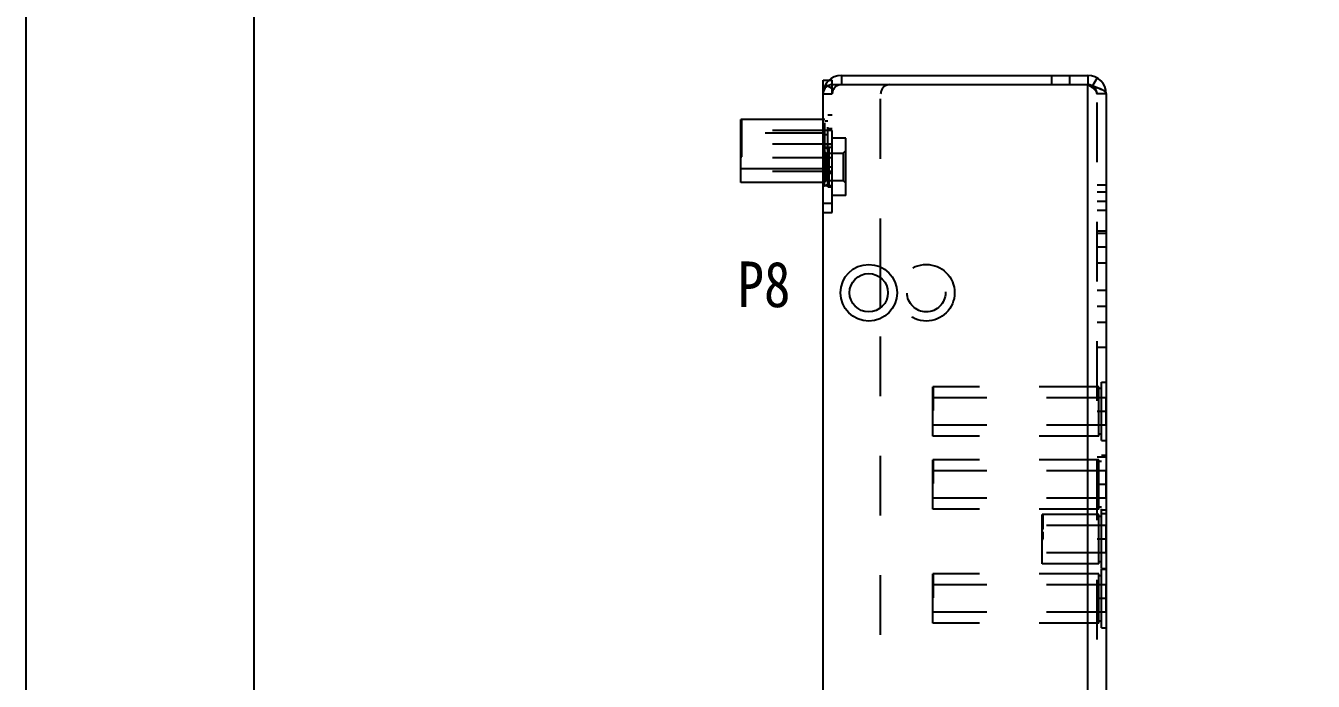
# Model space of a CAD drawing. Header units: millimetres. Extents: x 0 to 1189, y 25 to 866.
# Drawn here: x 0 to 141, y 536.4 to 608.2 of the extents above; entities that cross this region are included whole.
import ezdxf

# ---------------------------------------------------------------- set-up
doc = ezdxf.new("R2010")
doc.units = ezdxf.units.MM
doc.header["$LTSCALE"] = 65.395
doc.linetypes.add('HIDDEN', pattern=[0.2, 0.1, -0.1])
doc.layers.get('0').update_dxf_attribs({"linetype": 'CONTINUOUS'})
doc.layers.add('02___PRT_ALL_AXES', color=7, linetype='CONTINUOUS')
doc.layers.add('DEFAULT_2', color=8, linetype='HIDDEN')
doc.styles.get("Standard").update_dxf_attribs({"font": 'txt', "width": 0.85})

msp = doc.modelspace()

# ---------------------------------------------------------------- linework, layer by layer
at = {"color": 3, "linetype": 'Continuous'}
for p, q in [((87.341, 346.466), (87.341, 602.266)), ((89.341, 602.766), (116.341, 602.766)), ((88.341, 601.766), (116.341, 601.766)), ((116.341, 345.466), (116.341, 601.766)), ((118.341, 600.766), (118.341, 344.466))]:
    msp.add_line(p, q, dxfattribs=at)
at = {"color": 7, "linetype": 'Continuous'}
for p, q in [((87.341, 602.266), (88.055, 602.266)), ((89.341, 602.766), (89.341, 601.766)), ((116.341, 602.766), (116.341, 601.766)), ((78.341, 595.255), (78.341, 597.955)), ((78.441, 597.932), (78.341, 597.932)), ((78.441, 597.912), (78.341, 597.912)), ((78.441, 597.845), (78.341, 597.845)), ((78.441, 597.793), (78.341, 597.793)), ((78.441, 597.679), (78.341, 597.679)), ((78.441, 597.621), (78.341, 597.621)), ((78.441, 597.912), (78.441, 597.932)), ((78.441, 597.793), (78.441, 597.845)), ((78.441, 597.621), (78.441, 597.679)), ((93.641, 577.358), (93.641, 580.575))]:
    msp.add_line(p, q, dxfattribs=at)
for points in [[(0, 25), (1189, 25), (1189, 866), (0, 866)], [(25, 50), (1164, 50), (1164, 841), (25, 841)]]:
    msp.add_lwpolyline(points, close=True, dxfattribs=at)
at = {"color": 3, "linetype": 'Continuous'}
msp.add_circle((92.341, 578.966), 3.1, dxfattribs=at)
at = {"color": 7, "linetype": 'Continuous'}
msp.add_circle((92.341, 578.966), 2.1, dxfattribs=at)
at = {"color": 3, "linetype": 'Continuous'}
for centre, radius, start, end in [((89.341, 600.766), 2, 90, 180), ((116.341, 600.766), 2, 0, 90), ((88.341, 600.766), 1, 90, 180)]:
    msp.add_arc(centre, radius, start, end, dxfattribs=at)
msp.add_open_spline([(116.341, 601.766), (116.519, 601.71), (116.698, 601.653), (116.875, 601.594)], degree=3, dxfattribs=at)
for points, knots in [([(116.875, 601.594), (116.956, 601.567), (117.253, 601.468), (117.548, 601.36), (117.755, 601.266)], [0, 0, 0, 0, 0.2730833, 1, 1, 1, 1]), ([(117.755, 601.266), (117.907, 601.198), (118.141, 601.094), (118.341, 600.864), (118.341, 600.766)], [0, 0, 0, 0, 0.6309643, 1, 1, 1, 1])]:
    msp.add_open_spline(points, degree=3, knots=knots, dxfattribs=at)
at = {"layer": '02___PRT_ALL_AXES', "color": 7, "linetype": 'Continuous'}
for p, q in [((87.341, 597.955), (78.341, 597.955)), ((78.341, 591.055), (78.341, 595.255)), ((87.341, 592.555), (78.341, 592.555)), ((87.341, 591.055), (78.341, 591.055))]:
    msp.add_line(p, q, dxfattribs=at)
at = {"layer": '02___PRT_ALL_AXES', "color": 8, "linetype": 'HIDDEN'}
for p, q in [((78.341, 595.255), (78.341, 596.755)), ((88.341, 596.755), (78.341, 596.755)), ((87.541, 597.955), (87.341, 597.955)), ((88.341, 592.255), (88.341, 596.755)), ((87.541, 596.455), (78.341, 596.455)), ((88.341, 595.255), (78.341, 595.255)), ((88.341, 593.755), (78.341, 593.755)), ((87.541, 592.555), (87.341, 592.555)), ((88.341, 592.255), (78.341, 592.255)), ((87.541, 591.055), (87.341, 591.055)), ((117.541, 568.666), (99.341, 568.666)), ((99.341, 563.266), (99.341, 567.466)), ((118.341, 567.466), (99.341, 567.466)), ((118.341, 564.466), (118.341, 567.466)), ((118.341, 564.466), (99.341, 564.466)), ((117.541, 563.266), (99.341, 563.266)), ((117.541, 560.666), (99.341, 560.666)), ((99.341, 555.266), (99.341, 559.466)), ((118.341, 559.466), (99.341, 559.466)), ((118.341, 556.466), (118.341, 559.466)), ((118.341, 556.466), (99.341, 556.466)), ((117.541, 555.266), (99.341, 555.266)), ((117.541, 554.666), (111.341, 554.666)), ((111.341, 549.266), (111.341, 553.466)), ((118.341, 553.466), (111.341, 553.466)), ((118.341, 550.466), (118.341, 553.466)), ((118.341, 550.466), (111.341, 550.466)), ((117.541, 549.266), (111.341, 549.266)), ((117.541, 548.166), (99.341, 548.166)), ((99.341, 542.766), (99.341, 546.966)), ((118.341, 546.966), (99.341, 546.966)), ((118.341, 543.966), (118.341, 546.966)), ((118.341, 543.966), (99.341, 543.966)), ((117.541, 542.766), (99.341, 542.766))]:
    msp.add_line(p, q, dxfattribs=at)
at = {"layer": 'DEFAULT_2', "color": 8, "linetype": 'HIDDEN'}
for p, q in [((88.055, 602.266), (88.341, 602.266)), ((88.341, 587.766), (88.341, 602.266)), ((112.341, 602.766), (112.341, 601.766)), ((114.341, 602.766), (114.341, 601.766)), ((117.341, 602.498), (116.841, 601.632)), ((87.609, 601.766), (88.475, 601.266)), ((87.341, 600.766), (88.341, 600.766)), ((93.641, 580.575), (93.641, 600.766)), ((117.341, 344.775), (117.341, 600.766)), ((118.341, 600.766), (117.341, 600.766)), ((87.841, 590.555), (87.841, 598.455)), ((87.841, 598.455), (88.341, 598.455)), ((78.341, 597.865), (78.441, 597.865)), ((78.441, 597.862), (78.341, 597.862)), ((78.341, 597.849), (78.441, 597.849)), ((78.341, 597.826), (78.441, 597.826)), ((78.441, 597.81), (78.341, 597.81)), ((78.341, 597.778), (78.441, 597.778)), ((78.341, 597.768), (78.441, 597.768)), ((78.341, 597.764), (78.441, 597.764)), ((78.341, 597.755), (78.441, 597.755)), ((78.341, 597.753), (78.441, 597.753)), ((78.341, 597.727), (78.441, 597.727)), ((78.341, 597.723), (78.441, 597.723)), ((78.341, 597.719), (78.441, 597.719)), ((78.341, 597.717), (78.441, 597.717)), ((78.341, 597.703), (78.441, 597.703)), ((78.341, 597.692), (78.441, 597.692)), ((78.341, 597.666), (78.441, 597.666)), ((78.341, 597.644), (78.441, 597.644)), ((78.341, 597.634), (78.441, 597.634)), ((78.341, 597.581), (78.441, 597.581)), ((78.341, 597.571), (78.441, 597.571)), ((78.341, 597.534), (78.441, 597.534)), ((78.341, 597.504), (78.441, 597.504)), ((78.341, 597.453), (78.441, 597.453)), ((78.341, 597.422), (78.441, 597.422)), ((78.341, 597.401), (78.441, 597.401)), ((78.341, 597.383), (78.441, 597.383)), ((78.341, 597.377), (78.441, 597.377)), ((78.341, 597.361), (78.441, 597.361)), ((78.341, 597.347), (78.441, 597.347)), ((78.341, 597.32), (78.441, 597.32)), ((78.341, 597.298), (78.441, 597.298)), ((78.341, 597.296), (78.441, 597.296)), ((78.341, 597.288), (78.441, 597.288)), ((78.341, 597.219), (78.441, 597.219)), ((78.341, 597.208), (78.441, 597.208)), ((78.341, 597.202), (78.441, 597.202)), ((78.341, 597.189), (78.441, 597.189)), ((78.341, 597.177), (78.441, 597.177)), ((78.341, 597.166), (78.441, 597.166)), ((78.341, 597.129), (78.441, 597.129)), ((78.341, 597.12), (78.441, 597.12)), ((78.341, 597.118), (78.441, 597.118)), ((78.341, 597.116), (78.441, 597.116)), ((78.341, 597.104), (78.441, 597.104)), ((78.341, 597.082), (78.441, 597.082)), ((78.341, 597.072), (78.441, 597.072)), ((78.341, 597.055), (78.441, 597.055)), ((78.341, 597.045), (78.441, 597.045)), ((78.341, 597.042), (78.441, 597.042)), ((78.341, 597.031), (78.441, 597.031)), ((78.341, 597.026), (78.441, 597.026)), ((78.341, 597.015), (78.441, 597.015)), ((78.341, 597.001), (78.441, 597.001)), ((78.341, 596.994), (78.441, 596.994)), ((78.341, 596.983), (78.441, 596.983)), ((78.341, 596.97), (78.441, 596.97)), ((78.341, 596.97), (78.441, 596.97)), ((78.341, 596.967), (78.441, 596.967)), ((78.341, 596.96), (78.441, 596.96)), ((78.341, 596.956), (78.441, 596.956)), ((78.341, 596.955), (78.441, 596.955)), ((78.341, 596.95), (78.441, 596.95)), ((78.341, 596.943), (78.441, 596.943)), ((78.341, 596.938), (78.441, 596.938)), ((78.341, 596.926), (78.441, 596.926)), ((78.341, 596.925), (78.441, 596.925)), ((78.341, 596.923), (78.441, 596.923)), ((78.341, 596.91), (78.441, 596.91)), ((78.341, 596.906), (78.441, 596.906)), ((78.341, 596.893), (78.441, 596.893)), ((78.341, 596.887), (78.441, 596.887)), ((78.341, 596.878), (78.441, 596.878)), ((78.341, 596.874), (78.441, 596.874)), ((78.341, 596.869), (78.441, 596.869)), ((78.341, 596.852), (78.441, 596.852)), ((78.441, 596.807), (78.341, 596.807)), ((78.341, 596.793), (78.441, 596.793)), ((78.341, 596.773), (78.441, 596.773)), ((78.341, 596.766), (78.441, 596.766)), ((78.341, 596.732), (78.441, 596.732)), ((78.341, 596.73), (78.441, 596.73)), ((78.341, 596.715), (78.441, 596.715)), ((78.441, 596.704), (78.341, 596.704)), ((78.441, 597.845), (78.441, 597.912)), ((78.441, 597.679), (78.441, 597.793)), ((78.441, 594.63), (78.441, 597.621)), ((88.341, 596.755), (87.341, 596.755)), ((87.541, 591.055), (87.541, 597.955)), ((87.841, 597.755), (87.541, 597.755)), ((87.841, 596.955), (88.341, 596.955)), ((78.341, 596.518), (78.441, 596.518)), ((78.441, 596.432), (78.341, 596.432)), ((78.341, 596.42), (78.441, 596.42)), ((78.441, 596.412), (78.341, 596.412)), ((78.341, 596.365), (78.441, 596.365)), ((78.441, 596.362), (78.341, 596.362)), ((78.341, 596.349), (78.441, 596.349)), ((78.441, 596.345), (78.341, 596.345)), ((78.341, 596.33), (78.441, 596.33)), ((78.341, 596.327), (78.441, 596.327)), ((78.441, 596.31), (78.341, 596.31)), ((78.441, 596.293), (78.341, 596.293)), ((78.341, 596.278), (78.441, 596.278)), ((78.341, 596.268), (78.441, 596.268)), ((78.341, 596.264), (78.441, 596.264)), ((78.341, 596.255), (78.441, 596.255)), ((78.341, 596.254), (78.441, 596.254)), ((78.341, 596.232), (78.441, 596.232)), ((78.341, 596.227), (78.441, 596.227)), ((78.341, 596.223), (78.441, 596.223)), ((78.341, 596.22), (78.441, 596.22)), ((78.341, 596.217), (78.441, 596.217)), ((78.341, 596.203), (78.441, 596.203)), ((78.341, 596.192), (78.441, 596.192)), ((78.441, 596.179), (78.341, 596.179)), ((78.341, 596.166), (78.441, 596.166)), ((78.341, 596.144), (78.441, 596.144)), ((78.341, 596.134), (78.441, 596.134)), ((78.341, 596.13), (78.441, 596.13)), ((78.341, 596.126), (78.441, 596.126)), ((78.341, 596.123), (78.441, 596.123)), ((78.441, 596.121), (78.341, 596.121)), ((78.341, 596.119), (78.441, 596.119)), ((78.341, 596.097), (78.441, 596.097)), ((78.341, 596.081), (78.441, 596.081)), ((78.341, 596.071), (78.441, 596.071)), ((78.341, 596.05), (78.441, 596.05)), ((78.341, 596.037), (78.441, 596.037)), ((78.341, 596.034), (78.441, 596.034)), ((78.341, 596.024), (78.441, 596.024)), ((78.341, 596.017), (78.441, 596.017)), ((78.341, 596.004), (78.441, 596.004)), ((78.341, 596.003), (78.441, 596.003)), ((78.341, 595.984), (78.441, 595.984)), ((78.341, 595.971), (78.441, 595.971)), ((78.341, 595.963), (78.441, 595.963)), ((78.341, 595.953), (78.441, 595.953)), ((78.341, 595.944), (78.441, 595.944)), ((78.341, 595.936), (78.441, 595.936)), ((78.341, 595.922), (78.441, 595.922)), ((78.341, 595.919), (78.441, 595.919)), ((78.341, 595.902), (78.441, 595.902)), ((78.341, 595.883), (78.441, 595.883)), ((78.341, 595.877), (78.441, 595.877)), ((78.341, 595.869), (78.441, 595.869)), ((78.341, 595.861), (78.441, 595.861)), ((78.341, 595.847), (78.441, 595.847)), ((78.341, 595.845), (78.441, 595.845)), ((78.341, 595.826), (78.441, 595.826)), ((78.341, 595.822), (78.441, 595.822)), ((78.341, 595.82), (78.441, 595.82)), ((78.341, 595.798), (78.441, 595.798)), ((78.341, 595.796), (78.441, 595.796)), ((78.341, 595.788), (78.441, 595.788)), ((78.341, 595.756), (78.441, 595.756)), ((78.341, 595.753), (78.441, 595.753)), ((78.341, 595.719), (78.441, 595.719)), ((78.341, 595.716), (78.441, 595.716)), ((78.341, 595.708), (78.441, 595.708)), ((78.341, 595.702), (78.441, 595.702)), ((78.341, 595.689), (78.441, 595.689)), ((78.341, 595.677), (78.441, 595.677)), ((78.341, 595.666), (78.441, 595.666)), ((78.341, 595.65), (78.441, 595.65)), ((78.341, 595.646), (78.441, 595.646)), ((78.341, 595.629), (78.441, 595.629)), ((78.341, 595.627), (78.441, 595.627)), ((78.341, 595.62), (78.441, 595.62)), ((78.341, 595.618), (78.441, 595.618)), ((78.341, 595.616), (78.441, 595.616)), ((78.341, 595.604), (78.441, 595.604)), ((78.341, 595.603), (78.441, 595.603)), ((78.341, 595.582), (78.441, 595.582)), ((78.341, 595.572), (78.441, 595.572)), ((78.341, 595.555), (78.441, 595.555)), ((78.341, 595.553), (78.441, 595.553)), ((78.341, 595.545), (78.441, 595.545)), ((78.341, 595.542), (78.441, 595.542)), ((78.341, 595.536), (78.441, 595.536)), ((78.341, 595.531), (78.441, 595.531)), ((78.341, 595.528), (78.441, 595.528)), ((78.341, 595.526), (78.441, 595.526)), ((78.341, 595.515), (78.441, 595.515)), ((78.341, 595.509), (78.441, 595.509)), ((78.341, 595.501), (78.441, 595.501)), ((78.341, 595.495), (78.441, 595.495)), ((78.341, 595.488), (78.441, 595.488)), ((78.341, 595.483), (78.441, 595.483)), ((78.341, 595.47), (78.441, 595.47)), ((78.341, 595.47), (78.441, 595.47)), ((78.341, 595.469), (78.441, 595.469)), ((78.341, 595.468), (78.441, 595.468)), ((78.341, 595.46), (78.441, 595.46)), ((78.341, 595.456), (78.441, 595.456)), ((78.341, 595.455), (78.441, 595.455)), ((78.341, 595.455), (78.441, 595.455)), ((78.341, 595.45), (78.441, 595.45)), ((78.341, 595.448), (78.441, 595.448)), ((78.341, 595.443), (78.441, 595.443)), ((78.341, 595.438), (78.441, 595.438)), ((78.341, 595.435), (78.441, 595.435)), ((78.341, 595.426), (78.441, 595.426)), ((78.341, 595.425), (78.441, 595.425)), ((78.341, 595.423), (78.441, 595.423)), ((78.341, 595.422), (78.441, 595.422)), ((78.341, 595.41), (78.441, 595.41)), ((78.341, 595.406), (78.441, 595.406)), ((78.341, 595.393), (78.441, 595.393)), ((78.341, 595.391), (78.441, 595.391)), ((78.341, 595.387), (78.441, 595.387)), ((78.341, 595.378), (78.441, 595.378)), ((78.341, 595.375), (78.441, 595.375)), ((78.341, 595.369), (78.441, 595.369)), ((78.341, 595.353), (78.441, 595.353)), ((78.341, 595.352), (78.441, 595.352)), ((78.341, 595.349), (78.441, 595.349)), ((78.341, 595.346), (78.441, 595.346)), ((78.441, 595.307), (78.341, 595.307)), ((78.341, 595.293), (78.441, 595.293)), ((78.341, 595.273), (78.441, 595.273)), ((78.341, 595.266), (78.441, 595.266)), ((78.341, 593.755), (78.341, 595.255)), ((78.341, 595.232), (78.441, 595.232)), ((78.341, 595.23), (78.441, 595.23)), ((78.341, 595.215), (78.441, 595.215)), ((78.441, 595.204), (78.341, 595.204)), ((87.341, 595.255), (88.341, 595.255)), ((87.841, 596.255), (87.541, 596.255)), ((89.841, 595.916), (88.341, 595.916)), ((89.841, 589.616), (89.841, 595.916)), ((78.341, 595.018), (78.441, 595.018)), ((78.341, 594.92), (78.441, 594.92)), ((78.341, 594.83), (78.441, 594.83)), ((78.341, 594.732), (78.441, 594.732)), ((78.341, 594.63), (78.441, 594.63)), ((78.341, 594.626), (78.441, 594.626)), ((78.341, 594.623), (78.441, 594.623)), ((78.341, 594.619), (78.441, 594.619)), ((78.341, 594.597), (78.441, 594.597)), ((78.341, 594.581), (78.441, 594.581)), ((78.341, 594.55), (78.441, 594.55)), ((78.341, 594.537), (78.441, 594.537)), ((78.341, 594.524), (78.441, 594.524)), ((78.341, 594.517), (78.441, 594.517)), ((78.341, 594.503), (78.441, 594.503)), ((78.341, 594.484), (78.441, 594.484)), ((78.341, 594.471), (78.441, 594.471)), ((78.341, 594.463), (78.441, 594.463)), ((78.341, 594.444), (78.441, 594.444)), ((78.341, 594.436), (78.441, 594.436)), ((78.341, 594.419), (78.441, 594.419)), ((78.341, 594.369), (78.441, 594.369)), ((78.341, 594.345), (78.441, 594.345)), ((78.341, 594.327), (78.441, 594.327)), ((78.341, 594.322), (78.441, 594.322)), ((78.341, 594.256), (78.441, 594.256)), ((78.341, 594.253), (78.441, 594.253)), ((78.341, 594.219), (78.441, 594.219)), ((78.341, 594.216), (78.441, 594.216)), ((78.341, 594.15), (78.441, 594.15)), ((78.341, 594.146), (78.441, 594.146)), ((78.341, 594.127), (78.441, 594.127)), ((78.341, 594.103), (78.441, 594.103)), ((78.341, 594.053), (78.441, 594.053)), ((78.341, 594.036), (78.441, 594.036)), ((78.341, 594.028), (78.441, 594.028)), ((78.341, 594.009), (78.441, 594.009)), ((78.341, 594.001), (78.441, 594.001)), ((78.341, 593.988), (78.441, 593.988)), ((78.341, 593.969), (78.441, 593.969)), ((78.341, 593.955), (78.441, 593.955)), ((78.341, 593.948), (78.441, 593.948)), ((78.341, 593.935), (78.441, 593.935)), ((78.341, 593.922), (78.441, 593.922)), ((78.341, 593.891), (78.441, 593.891)), ((78.341, 593.875), (78.441, 593.875)), ((78.341, 593.853), (78.441, 593.853)), ((78.341, 593.849), (78.441, 593.849)), ((78.341, 593.846), (78.441, 593.846)), ((78.441, 593.846), (78.441, 594.626)), ((88.341, 594.866), (87.341, 594.866)), ((88.341, 593.755), (87.341, 593.755)), ((87.371, 594.891), (87.371, 590.641)), ((87.471, 594.891), (87.371, 594.891)), ((87.671, 594.266), (87.371, 594.566)), ((87.471, 594.891), (87.471, 590.641)), ((87.961, 594.666), (87.471, 594.891)), ((87.671, 594.266), (87.671, 591.266)), ((87.671, 594.266), (89.541, 594.266)), ((87.961, 594.891), (87.961, 590.641)), ((88.341, 594.891), (87.961, 594.891)), ((89.841, 594.566), (89.541, 594.266)), ((89.541, 594.266), (89.541, 591.266)), ((87.341, 592.766), (88.341, 592.766)), ((87.841, 592.755), (87.541, 592.755)), ((88.341, 592.255), (87.341, 592.255)), ((87.671, 591.266), (87.371, 590.966)), ((87.841, 591.255), (87.541, 591.255)), ((87.671, 591.266), (89.541, 591.266)), ((87.841, 592.055), (88.341, 592.055)), ((89.541, 591.266), (89.841, 590.966)), ((89.821, 591.679), (89.821, 592.03)), ((89.841, 592.03), (89.821, 592.03)), ((89.841, 592.003), (89.821, 592.003)), ((89.841, 591.947), (89.821, 591.947)), ((89.841, 591.882), (89.821, 591.882)), ((89.821, 591.876), (89.841, 591.876)), ((89.841, 591.846), (89.821, 591.846)), ((89.821, 591.83), (89.841, 591.83)), ((89.821, 591.826), (89.841, 591.826)), ((89.841, 591.82), (89.821, 591.82)), ((89.821, 591.815), (89.841, 591.815)), ((89.841, 591.779), (89.821, 591.779)), ((89.841, 591.775), (89.821, 591.775)), ((89.821, 591.732), (89.841, 591.732)), ((89.841, 591.685), (89.821, 591.685)), ((89.841, 591.679), (89.821, 591.679)), ((89.821, 590.138), (89.821, 591.568)), ((89.841, 591.568), (89.821, 591.568)), ((89.841, 591.548), (89.821, 591.548)), ((89.841, 591.446), (89.821, 591.446)), ((89.841, 591.445), (89.821, 591.445)), ((89.841, 591.428), (89.821, 591.428)), ((89.841, 591.402), (89.821, 591.402)), ((89.841, 591.385), (89.821, 591.385)), ((89.841, 591.385), (89.821, 591.385)), ((89.841, 591.385), (89.821, 591.385)), ((89.841, 591.365), (89.821, 591.365)), ((89.841, 591.364), (89.821, 591.364)), ((89.841, 591.354), (89.821, 591.354)), ((89.841, 591.315), (89.821, 591.315)), ((89.841, 591.311), (89.821, 591.311)), ((89.841, 591.288), (89.821, 591.288)), ((89.841, 591.27), (89.821, 591.27)), ((89.841, 591.262), (89.821, 591.262)), ((89.841, 591.251), (89.821, 591.251)), ((89.841, 591.25), (89.821, 591.25)), ((89.841, 591.222), (89.821, 591.222)), ((89.841, 591.208), (89.821, 591.208)), ((89.841, 591.206), (89.821, 591.206)), ((89.821, 591.202), (89.841, 591.202)), ((89.841, 591.198), (89.821, 591.198)), ((89.841, 591.186), (89.821, 591.186)), ((89.821, 591.154), (89.841, 591.154)), ((89.821, 591.154), (89.841, 591.154)), ((89.841, 591.15), (89.821, 591.15)), ((89.821, 591.147), (89.841, 591.147)), ((89.841, 591.124), (89.821, 591.124)), ((89.841, 591.114), (89.821, 591.114)), ((89.821, 591.11), (89.841, 591.11)), ((89.841, 591.098), (89.821, 591.098)), ((89.841, 591.077), (89.821, 591.077)), ((89.841, 591.045), (89.821, 591.045)), ((89.841, 590.993), (89.821, 590.993)), ((89.841, 590.964), (89.821, 590.964)), ((89.841, 590.955), (89.821, 590.955)), ((89.841, 590.939), (89.821, 590.939)), ((89.821, 590.919), (89.841, 590.919)), ((89.841, 590.911), (89.821, 590.911)), ((88.341, 590.666), (87.341, 590.666)), ((87.471, 590.641), (87.371, 590.641)), ((87.961, 590.867), (87.471, 590.641)), ((87.841, 590.555), (88.341, 590.555)), ((88.341, 590.641), (87.961, 590.641)), ((89.841, 589.616), (88.341, 589.616)), ((89.841, 590.903), (89.821, 590.903)), ((89.841, 590.902), (89.821, 590.902)), ((89.821, 590.896), (89.841, 590.896)), ((89.841, 590.866), (89.821, 590.866)), ((89.841, 590.849), (89.821, 590.849)), ((89.841, 590.845), (89.821, 590.845)), ((89.821, 590.823), (89.841, 590.823)), ((89.841, 590.811), (89.821, 590.811)), ((89.841, 590.733), (89.821, 590.733)), ((89.841, 590.731), (89.821, 590.731)), ((89.821, 590.723), (89.841, 590.723)), ((89.841, 590.72), (89.821, 590.72)), ((89.821, 590.708), (89.841, 590.708)), ((89.841, 590.706), (89.821, 590.706)), ((89.841, 590.705), (89.821, 590.705)), ((89.841, 590.693), (89.821, 590.693)), ((89.841, 590.693), (89.821, 590.693)), ((89.821, 590.69), (89.841, 590.69)), ((89.841, 590.682), (89.821, 590.682)), ((89.841, 590.676), (89.821, 590.676)), ((89.841, 590.668), (89.821, 590.668)), ((89.841, 590.649), (89.821, 590.649)), ((89.841, 590.643), (89.821, 590.643)), ((89.841, 590.629), (89.821, 590.629)), ((89.821, 590.623), (89.841, 590.623)), ((89.841, 590.602), (89.821, 590.602)), ((89.841, 590.601), (89.821, 590.601)), ((89.841, 590.599), (89.821, 590.599)), ((89.841, 590.586), (89.821, 590.586)), ((89.841, 590.573), (89.821, 590.573)), ((89.841, 590.565), (89.821, 590.565)), ((89.841, 590.546), (89.821, 590.546)), ((89.841, 590.509), (89.821, 590.509)), ((89.841, 590.49), (89.821, 590.49)), ((89.841, 590.477), (89.821, 590.477)), ((89.841, 590.469), (89.821, 590.469)), ((89.841, 590.458), (89.821, 590.458)), ((89.821, 590.447), (89.841, 590.447)), ((89.821, 590.445), (89.841, 590.445)), ((89.841, 590.434), (89.821, 590.434)), ((89.841, 590.432), (89.821, 590.432)), ((89.841, 590.425), (89.821, 590.425)), ((89.841, 590.422), (89.821, 590.422)), ((89.821, 590.419), (89.841, 590.419)), ((89.841, 590.407), (89.821, 590.407)), ((89.841, 590.403), (89.821, 590.403)), ((89.841, 590.403), (89.821, 590.403)), ((89.841, 590.387), (89.821, 590.387)), ((89.821, 590.37), (89.841, 590.37)), ((89.841, 590.369), (89.821, 590.369)), ((89.841, 590.351), (89.821, 590.351)), ((89.841, 590.336), (89.821, 590.336)), ((89.841, 590.33), (89.821, 590.33)), ((89.841, 590.324), (89.821, 590.324)), ((89.821, 590.302), (89.841, 590.302)), ((89.841, 590.301), (89.821, 590.301)), ((89.841, 590.287), (89.821, 590.287)), ((89.841, 590.207), (89.821, 590.207)), ((89.841, 590.202), (89.821, 590.202)), ((89.841, 590.198), (89.821, 590.198)), ((89.841, 590.166), (89.821, 590.166)), ((89.841, 590.165), (89.821, 590.165)), ((89.841, 590.14), (89.821, 590.14)), ((89.821, 590.138), (89.841, 590.138)), ((118.341, 590.766), (117.341, 590.766)), ((118.341, 589.966), (117.341, 589.966)), ((87.341, 588.766), (88.341, 588.766)), ((118.341, 588.966), (117.341, 588.966)), ((87.341, 587.766), (88.341, 587.766)), ((118.341, 587.966), (117.341, 587.966)), ((118.341, 585.716), (117.341, 585.716)), ((118.341, 585.466), (117.341, 585.466)), ((118.341, 583.966), (117.341, 583.966)), ((118.341, 582.216), (117.341, 582.216)), ((118.341, 579.216), (117.341, 579.216)), ((93.641, 476.075), (93.641, 577.358)), ((118.341, 577.466), (117.341, 577.466)), ((118.341, 575.716), (117.341, 575.716)), ((118.341, 572.966), (117.341, 572.966)), ((99.341, 565.966), (99.341, 568.666)), ((99.441, 568.644), (99.341, 568.644)), ((99.441, 568.624), (99.341, 568.624)), ((99.341, 568.577), (99.441, 568.577)), ((99.441, 568.573), (99.341, 568.573)), ((99.341, 568.561), (99.441, 568.561)), ((99.441, 568.557), (99.341, 568.557)), ((99.341, 568.538), (99.441, 568.538)), ((99.441, 568.521), (99.341, 568.521)), ((99.441, 568.505), (99.341, 568.505)), ((99.341, 568.489), (99.441, 568.489)), ((99.341, 568.48), (99.441, 568.48)), ((99.341, 568.475), (99.441, 568.475)), ((99.341, 568.467), (99.441, 568.467)), ((99.341, 568.465), (99.441, 568.465)), ((99.341, 568.439), (99.441, 568.439)), ((99.341, 568.434), (99.441, 568.434)), ((99.341, 568.431), (99.441, 568.431)), ((99.341, 568.429), (99.441, 568.429)), ((99.341, 568.415), (99.441, 568.415)), ((99.341, 568.404), (99.441, 568.404)), ((99.441, 568.391), (99.341, 568.391)), ((99.341, 568.378), (99.441, 568.378)), ((99.341, 568.356), (99.441, 568.356)), ((99.341, 568.345), (99.441, 568.345)), ((99.441, 566.842), (99.441, 568.644)), ((117.541, 563.266), (117.541, 568.666)), ((117.841, 568.466), (117.541, 568.466)), ((117.841, 562.766), (117.841, 569.166)), ((117.841, 569.166), (118.341, 569.166)), ((99.441, 568.332), (99.341, 568.332)), ((99.341, 568.293), (99.441, 568.293)), ((99.341, 568.283), (99.441, 568.283)), ((99.341, 568.246), (99.441, 568.246)), ((99.341, 568.215), (99.441, 568.215)), ((99.341, 568.164), (99.441, 568.164)), ((99.341, 568.134), (99.441, 568.134)), ((99.341, 568.113), (99.441, 568.113)), ((99.341, 568.095), (99.441, 568.095)), ((99.341, 568.089), (99.441, 568.089)), ((99.341, 568.073), (99.441, 568.073)), ((99.341, 568.059), (99.441, 568.059)), ((99.341, 568.032), (99.441, 568.032)), ((99.341, 568.01), (99.441, 568.01)), ((99.341, 568.007), (99.441, 568.007)), ((99.341, 568), (99.441, 568)), ((99.341, 567.93), (99.441, 567.93)), ((99.341, 567.92), (99.441, 567.92)), ((99.341, 567.914), (99.441, 567.914)), ((99.341, 567.901), (99.441, 567.901)), ((99.341, 567.889), (99.441, 567.889)), ((99.341, 567.877), (99.441, 567.877)), ((99.341, 567.841), (99.441, 567.841)), ((99.341, 567.832), (99.441, 567.832)), ((99.341, 567.83), (99.441, 567.83)), ((99.341, 567.828), (99.441, 567.828)), ((99.341, 567.816), (99.441, 567.816)), ((99.341, 567.794), (99.441, 567.794)), ((99.341, 567.784), (99.441, 567.784)), ((99.341, 567.767), (99.441, 567.767)), ((99.341, 567.757), (99.441, 567.757)), ((99.341, 567.753), (99.441, 567.753)), ((99.341, 567.743), (99.441, 567.743)), ((99.341, 567.738), (99.441, 567.738)), ((99.341, 567.726), (99.441, 567.726)), ((99.341, 567.713), (99.441, 567.713)), ((99.341, 567.706), (99.441, 567.706)), ((99.341, 567.694), (99.441, 567.694)), ((99.341, 567.682), (99.441, 567.682)), ((99.341, 567.682), (99.441, 567.682)), ((99.341, 567.679), (99.441, 567.679)), ((99.341, 567.672), (99.441, 567.672)), ((99.341, 567.667), (99.441, 567.667)), ((99.341, 567.666), (99.441, 567.666)), ((99.341, 567.661), (99.441, 567.661)), ((99.341, 567.654), (99.441, 567.654)), ((99.341, 567.649), (99.441, 567.649)), ((99.341, 567.637), (99.441, 567.637)), ((99.341, 567.637), (99.441, 567.637)), ((99.341, 567.635), (99.441, 567.635)), ((99.341, 567.622), (99.441, 567.622)), ((99.341, 567.617), (99.441, 567.617)), ((99.341, 567.605), (99.441, 567.605)), ((99.341, 567.598), (99.441, 567.598)), ((99.341, 567.59), (99.441, 567.59)), ((99.341, 567.586), (99.441, 567.586)), ((99.341, 567.58), (99.441, 567.58)), ((99.341, 567.564), (99.441, 567.564)), ((99.441, 567.519), (99.341, 567.519)), ((99.341, 567.505), (99.441, 567.505)), ((99.341, 567.485), (99.441, 567.485)), ((99.341, 567.477), (99.441, 567.477)), ((99.341, 567.444), (99.441, 567.444)), ((99.341, 567.441), (99.441, 567.441)), ((99.341, 567.426), (99.441, 567.426)), ((99.441, 567.415), (99.341, 567.415)), ((99.341, 567.23), (99.441, 567.23)), ((99.341, 567.132), (99.441, 567.132)), ((99.341, 567.042), (99.441, 567.042)), ((99.341, 566.944), (99.441, 566.944)), ((118.341, 567.466), (117.341, 567.466)), ((99.341, 566.842), (99.441, 566.842)), ((99.341, 566.831), (99.441, 566.831)), ((99.341, 566.825), (99.441, 566.825)), ((99.341, 566.783), (99.441, 566.783)), ((99.341, 566.782), (99.441, 566.782)), ((99.341, 566.766), (99.441, 566.766)), ((99.341, 566.765), (99.441, 566.765)), ((99.341, 566.73), (99.441, 566.73)), ((99.341, 566.724), (99.441, 566.724)), ((99.341, 566.703), (99.441, 566.703)), ((99.341, 566.701), (99.441, 566.701)), ((99.341, 566.695), (99.441, 566.695)), ((99.341, 566.677), (99.441, 566.677)), ((99.341, 566.671), (99.441, 566.671)), ((99.341, 566.668), (99.441, 566.668)), ((99.341, 566.651), (99.441, 566.651)), ((99.341, 566.644), (99.441, 566.644)), ((99.341, 566.636), (99.441, 566.636)), ((99.341, 566.634), (99.441, 566.634)), ((99.341, 566.621), (99.441, 566.621)), ((99.441, 566.599), (99.341, 566.599)), ((99.341, 566.595), (99.441, 566.595)), ((99.341, 566.592), (99.441, 566.592)), ((99.341, 566.579), (99.441, 566.579)), ((99.341, 566.539), (99.441, 566.539)), ((99.341, 566.536), (99.441, 566.536)), ((99.441, 566.515), (99.341, 566.515)), ((99.341, 566.509), (99.441, 566.509)), ((99.341, 566.506), (99.441, 566.506)), ((99.341, 566.473), (99.441, 566.473)), ((99.341, 566.443), (99.441, 566.443)), ((99.341, 566.437), (99.441, 566.437)), ((99.341, 566.41), (99.441, 566.41)), ((99.341, 566.407), (99.441, 566.407)), ((99.341, 566.399), (99.441, 566.399)), ((99.341, 566.394), (99.441, 566.394)), ((99.341, 566.337), (99.441, 566.337)), ((99.341, 566.331), (99.441, 566.331)), ((99.341, 566.328), (99.441, 566.328)), ((99.341, 566.301), (99.441, 566.301)), ((99.341, 566.298), (99.441, 566.298)), ((99.341, 566.295), (99.441, 566.295)), ((99.341, 566.282), (99.441, 566.282)), ((99.341, 566.258), (99.441, 566.258)), ((99.341, 566.248), (99.441, 566.248)), ((99.341, 566.244), (99.441, 566.244)), ((99.341, 566.215), (99.441, 566.215)), ((99.341, 566.203), (99.441, 566.203)), ((99.341, 566.201), (99.441, 566.201)), ((99.341, 566.2), (99.441, 566.2)), ((99.341, 566.193), (99.441, 566.193)), ((99.341, 566.19), (99.441, 566.19)), ((99.341, 566.169), (99.441, 566.169)), ((99.341, 566.166), (99.441, 566.166)), ((99.341, 566.16), (99.441, 566.16)), ((99.341, 566.151), (99.441, 566.151)), ((99.341, 566.113), (99.441, 566.113)), ((99.341, 566.098), (99.441, 566.098)), ((99.341, 566.071), (99.441, 566.071)), ((99.341, 566.066), (99.441, 566.066)), ((99.341, 566.053), (99.441, 566.053)), ((99.441, 566.053), (99.441, 566.831)), ((118.341, 565.966), (117.341, 565.966)), ((118.341, 564.466), (117.341, 564.466)), ((117.841, 563.466), (117.541, 563.466)), ((117.841, 562.766), (118.341, 562.766)), ((99.341, 557.966), (99.341, 560.666)), ((99.441, 560.644), (99.341, 560.644)), ((99.441, 560.624), (99.341, 560.624)), ((99.341, 560.577), (99.441, 560.577)), ((99.441, 560.573), (99.341, 560.573)), ((99.341, 560.561), (99.441, 560.561)), ((99.441, 560.557), (99.341, 560.557)), ((99.341, 560.538), (99.441, 560.538)), ((99.441, 560.521), (99.341, 560.521)), ((99.441, 560.505), (99.341, 560.505)), ((99.341, 560.489), (99.441, 560.489)), ((99.341, 560.48), (99.441, 560.48)), ((99.341, 560.475), (99.441, 560.475)), ((99.341, 560.467), (99.441, 560.467)), ((99.341, 560.465), (99.441, 560.465)), ((99.341, 560.439), (99.441, 560.439)), ((99.341, 560.434), (99.441, 560.434)), ((99.341, 560.431), (99.441, 560.431)), ((99.341, 560.429), (99.441, 560.429)), ((99.341, 560.415), (99.441, 560.415)), ((99.341, 560.404), (99.441, 560.404)), ((99.441, 560.391), (99.341, 560.391)), ((99.341, 560.378), (99.441, 560.378)), ((99.341, 560.356), (99.441, 560.356)), ((99.341, 560.345), (99.441, 560.345)), ((99.441, 560.332), (99.341, 560.332)), ((99.341, 560.293), (99.441, 560.293)), ((99.341, 560.283), (99.441, 560.283)), ((99.341, 560.246), (99.441, 560.246)), ((99.341, 560.215), (99.441, 560.215)), ((99.341, 560.164), (99.441, 560.164)), ((99.341, 560.134), (99.441, 560.134)), ((99.341, 560.113), (99.441, 560.113)), ((99.341, 560.095), (99.441, 560.095)), ((99.341, 560.089), (99.441, 560.089)), ((99.341, 560.073), (99.441, 560.073)), ((99.341, 560.059), (99.441, 560.059)), ((99.341, 560.032), (99.441, 560.032)), ((99.341, 560.01), (99.441, 560.01)), ((99.341, 560.007), (99.441, 560.007)), ((99.341, 560), (99.441, 560)), ((99.341, 559.93), (99.441, 559.93)), ((99.341, 559.92), (99.441, 559.92)), ((99.341, 559.914), (99.441, 559.914)), ((99.341, 559.901), (99.441, 559.901)), ((99.341, 559.889), (99.441, 559.889)), ((99.441, 558.842), (99.441, 560.644)), ((118.341, 560.966), (117.341, 560.966)), ((117.541, 555.266), (117.541, 560.666)), ((117.841, 560.466), (117.541, 560.466)), ((117.841, 548.766), (117.841, 561.166)), ((117.841, 561.166), (118.341, 561.166)), ((99.341, 559.877), (99.441, 559.877)), ((99.341, 559.841), (99.441, 559.841)), ((99.341, 559.832), (99.441, 559.832)), ((99.341, 559.83), (99.441, 559.83)), ((99.341, 559.828), (99.441, 559.828)), ((99.341, 559.816), (99.441, 559.816)), ((99.341, 559.794), (99.441, 559.794)), ((99.341, 559.784), (99.441, 559.784)), ((99.341, 559.767), (99.441, 559.767)), ((99.341, 559.757), (99.441, 559.757)), ((99.341, 559.753), (99.441, 559.753)), ((99.341, 559.743), (99.441, 559.743)), ((99.341, 559.738), (99.441, 559.738)), ((99.341, 559.726), (99.441, 559.726)), ((99.341, 559.713), (99.441, 559.713)), ((99.341, 559.706), (99.441, 559.706)), ((99.341, 559.694), (99.441, 559.694)), ((99.341, 559.682), (99.441, 559.682)), ((99.341, 559.682), (99.441, 559.682)), ((99.341, 559.679), (99.441, 559.679)), ((99.341, 559.672), (99.441, 559.672)), ((99.341, 559.667), (99.441, 559.667)), ((99.341, 559.666), (99.441, 559.666)), ((99.341, 559.661), (99.441, 559.661)), ((99.341, 559.654), (99.441, 559.654)), ((99.341, 559.649), (99.441, 559.649)), ((99.341, 559.637), (99.441, 559.637)), ((99.341, 559.637), (99.441, 559.637)), ((99.341, 559.635), (99.441, 559.635)), ((99.341, 559.622), (99.441, 559.622)), ((99.341, 559.617), (99.441, 559.617)), ((99.341, 559.605), (99.441, 559.605)), ((99.341, 559.598), (99.441, 559.598)), ((99.341, 559.59), (99.441, 559.59)), ((99.341, 559.586), (99.441, 559.586)), ((99.341, 559.58), (99.441, 559.58)), ((99.341, 559.564), (99.441, 559.564)), ((99.441, 559.519), (99.341, 559.519)), ((99.341, 559.505), (99.441, 559.505)), ((99.341, 559.485), (99.441, 559.485)), ((99.341, 559.477), (99.441, 559.477)), ((99.341, 559.444), (99.441, 559.444)), ((99.341, 559.441), (99.441, 559.441)), ((99.341, 559.426), (99.441, 559.426)), ((99.441, 559.415), (99.341, 559.415)), ((99.341, 559.23), (99.441, 559.23)), ((99.341, 559.132), (99.441, 559.132)), ((99.341, 559.042), (99.441, 559.042)), ((99.341, 558.944), (99.441, 558.944)), ((99.341, 558.842), (99.441, 558.842)), ((99.341, 558.831), (99.441, 558.831)), ((99.341, 558.825), (99.441, 558.825)), ((99.341, 558.783), (99.441, 558.783)), ((99.341, 558.782), (99.441, 558.782)), ((99.341, 558.766), (99.441, 558.766)), ((99.341, 558.765), (99.441, 558.765)), ((99.341, 558.73), (99.441, 558.73)), ((99.341, 558.724), (99.441, 558.724)), ((99.341, 558.703), (99.441, 558.703)), ((99.341, 558.701), (99.441, 558.701)), ((99.341, 558.695), (99.441, 558.695)), ((99.341, 558.677), (99.441, 558.677)), ((99.341, 558.671), (99.441, 558.671)), ((99.341, 558.668), (99.441, 558.668)), ((99.341, 558.651), (99.441, 558.651)), ((99.341, 558.644), (99.441, 558.644)), ((99.341, 558.636), (99.441, 558.636)), ((99.341, 558.634), (99.441, 558.634)), ((99.341, 558.621), (99.441, 558.621)), ((99.441, 558.599), (99.341, 558.599)), ((99.341, 558.595), (99.441, 558.595)), ((99.341, 558.592), (99.441, 558.592)), ((99.341, 558.579), (99.441, 558.579)), ((99.341, 558.539), (99.441, 558.539)), ((99.341, 558.536), (99.441, 558.536)), ((99.441, 558.515), (99.341, 558.515)), ((99.341, 558.509), (99.441, 558.509)), ((99.341, 558.506), (99.441, 558.506)), ((99.341, 558.473), (99.441, 558.473)), ((99.441, 558.053), (99.441, 558.831)), ((118.341, 559.466), (117.341, 559.466)), ((99.341, 558.443), (99.441, 558.443)), ((99.341, 558.437), (99.441, 558.437)), ((99.341, 558.41), (99.441, 558.41)), ((99.341, 558.407), (99.441, 558.407)), ((99.341, 558.399), (99.441, 558.399)), ((99.341, 558.394), (99.441, 558.394)), ((99.341, 558.337), (99.441, 558.337)), ((99.341, 558.331), (99.441, 558.331)), ((99.341, 558.328), (99.441, 558.328)), ((99.341, 558.301), (99.441, 558.301)), ((99.341, 558.298), (99.441, 558.298)), ((99.341, 558.295), (99.441, 558.295)), ((99.341, 558.282), (99.441, 558.282)), ((99.341, 558.258), (99.441, 558.258)), ((99.341, 558.248), (99.441, 558.248)), ((99.341, 558.244), (99.441, 558.244)), ((99.341, 558.215), (99.441, 558.215)), ((99.341, 558.203), (99.441, 558.203)), ((99.341, 558.201), (99.441, 558.201)), ((99.341, 558.2), (99.441, 558.2)), ((99.341, 558.193), (99.441, 558.193)), ((99.341, 558.19), (99.441, 558.19)), ((99.341, 558.169), (99.441, 558.169)), ((99.341, 558.166), (99.441, 558.166)), ((99.341, 558.16), (99.441, 558.16)), ((99.341, 558.151), (99.441, 558.151)), ((99.341, 558.113), (99.441, 558.113)), ((99.341, 558.098), (99.441, 558.098)), ((99.341, 558.071), (99.441, 558.071)), ((99.341, 558.066), (99.441, 558.066)), ((99.341, 558.053), (99.441, 558.053)), ((118.341, 557.966), (117.341, 557.966)), ((118.341, 556.466), (117.341, 556.466)), ((111.341, 551.966), (111.341, 554.666)), ((111.441, 554.664), (111.341, 554.664)), ((111.441, 554.66), (111.341, 554.66)), ((111.441, 554.652), (111.341, 554.652)), ((111.441, 554.649), (111.341, 554.649)), ((111.441, 554.607), (111.341, 554.607)), ((111.441, 554.577), (111.341, 554.577)), ((111.341, 554.553), (111.441, 554.553)), ((111.341, 554.354), (111.441, 554.354)), ((111.341, 554.35), (111.441, 554.35)), ((111.341, 554.348), (111.441, 554.348)), ((111.441, 554.325), (111.341, 554.325)), ((111.341, 554.317), (111.441, 554.317)), ((111.341, 554.273), (111.441, 554.273)), ((111.341, 554.26), (111.441, 554.26)), ((111.341, 554.257), (111.441, 554.257)), ((111.341, 554.245), (111.441, 554.245)), ((111.441, 553.049), (111.441, 554.664)), ((117.841, 555.466), (117.541, 555.466)), ((117.541, 549.266), (117.541, 554.666)), ((117.841, 554.466), (117.541, 554.466)), ((117.841, 555.166), (118.341, 555.166)), ((117.841, 554.766), (118.341, 554.766)), ((111.441, 554.233), (111.341, 554.233)), ((111.341, 554.221), (111.441, 554.221)), ((111.341, 554.219), (111.441, 554.219)), ((111.341, 554.176), (111.441, 554.176)), ((111.341, 554.157), (111.441, 554.157)), ((111.341, 554.097), (111.441, 554.097)), ((111.341, 554.085), (111.441, 554.085)), ((111.341, 554.045), (111.441, 554.045)), ((111.341, 554.028), (111.441, 554.028)), ((111.341, 553.987), (111.441, 553.987)), ((111.341, 553.952), (111.441, 553.952)), ((111.341, 553.94), (111.441, 553.94)), ((111.341, 553.901), (111.441, 553.901)), ((111.341, 553.901), (111.441, 553.901)), ((111.341, 553.886), (111.441, 553.886)), ((111.341, 553.867), (111.441, 553.867)), ((111.341, 553.858), (111.441, 553.858)), ((111.341, 553.848), (111.441, 553.848)), ((111.341, 553.828), (111.441, 553.828)), ((111.341, 553.816), (111.441, 553.816)), ((111.341, 553.814), (111.441, 553.814)), ((111.341, 553.811), (111.441, 553.811)), ((111.341, 553.806), (111.441, 553.806)), ((111.341, 553.785), (111.441, 553.785)), ((111.341, 553.753), (111.441, 553.753)), ((111.341, 553.751), (111.441, 553.751)), ((111.341, 553.735), (111.441, 553.735)), ((111.341, 553.723), (111.441, 553.723)), ((111.341, 553.718), (111.441, 553.718)), ((111.341, 553.698), (111.441, 553.698)), ((111.341, 553.684), (111.441, 553.684)), ((111.341, 553.684), (111.441, 553.684)), ((111.341, 553.677), (111.441, 553.677)), ((111.341, 553.64), (111.441, 553.64)), ((111.341, 553.638), (111.441, 553.638)), ((111.341, 553.626), (111.441, 553.626)), ((111.341, 553.626), (111.441, 553.626)), ((111.341, 553.608), (111.441, 553.608)), ((111.341, 553.607), (111.441, 553.607)), ((111.341, 553.561), (111.441, 553.561)), ((111.341, 553.536), (111.441, 553.536)), ((111.341, 553.531), (111.441, 553.531)), ((111.341, 553.527), (111.441, 553.527)), ((111.341, 553.495), (111.441, 553.495)), ((111.341, 553.493), (111.441, 553.493)), ((111.341, 553.478), (111.441, 553.478)), ((111.341, 553.462), (111.441, 553.462)), ((111.341, 553.458), (111.441, 553.458)), ((111.341, 553.441), (111.441, 553.441)), ((111.341, 553.435), (111.441, 553.435)), ((111.341, 553.434), (111.441, 553.434)), ((111.341, 553.43), (111.441, 553.43)), ((111.341, 553.413), (111.441, 553.413)), ((111.341, 553.379), (111.441, 553.379)), ((111.341, 553.369), (111.441, 553.369)), ((111.341, 553.356), (111.441, 553.356)), ((111.341, 553.349), (111.441, 553.349)), ((111.341, 553.335), (111.441, 553.335)), ((111.341, 553.288), (111.441, 553.288)), ((111.341, 553.284), (111.441, 553.284)), ((111.341, 553.259), (111.441, 553.259)), ((111.341, 553.25), (111.441, 553.25)), ((111.341, 553.235), (111.441, 553.235)), ((111.341, 553.225), (111.441, 553.225)), ((111.341, 553.201), (111.441, 553.201)), ((111.341, 553.196), (111.441, 553.196)), ((111.341, 553.149), (111.441, 553.149)), ((111.341, 553.115), (111.441, 553.115)), ((111.341, 553.054), (111.441, 553.054)), ((111.341, 553.049), (111.441, 553.049)), ((118.341, 553.466), (117.341, 553.466)), ((111.341, 552.728), (111.441, 552.728)), ((111.441, 552.716), (111.341, 552.716)), ((111.341, 552.704), (111.441, 552.704)), ((111.441, 552.598), (111.341, 552.598)), ((111.341, 552.118), (111.441, 552.118)), ((111.341, 551.996), (111.441, 551.996)), ((111.341, 551.972), (111.441, 551.972)), ((111.441, 551.972), (111.441, 552.728)), ((118.341, 551.966), (117.341, 551.966)), ((118.341, 550.466), (117.341, 550.466)), ((117.841, 549.466), (117.541, 549.466)), ((117.841, 548.766), (118.341, 548.766)), ((117.841, 542.266), (117.841, 548.666)), ((117.841, 548.666), (118.341, 548.666)), ((99.341, 545.466), (99.341, 548.166)), ((99.441, 548.144), (99.341, 548.144)), ((99.441, 548.124), (99.341, 548.124)), ((99.341, 548.077), (99.441, 548.077)), ((99.441, 548.073), (99.341, 548.073)), ((99.341, 548.061), (99.441, 548.061)), ((99.441, 548.057), (99.341, 548.057)), ((99.341, 548.038), (99.441, 548.038)), ((99.441, 548.021), (99.341, 548.021)), ((99.441, 548.005), (99.341, 548.005)), ((99.341, 547.989), (99.441, 547.989)), ((99.341, 547.98), (99.441, 547.98)), ((99.341, 547.975), (99.441, 547.975)), ((99.341, 547.967), (99.441, 547.967)), ((99.341, 547.965), (99.441, 547.965)), ((99.341, 547.939), (99.441, 547.939)), ((99.341, 547.934), (99.441, 547.934)), ((99.341, 547.931), (99.441, 547.931)), ((99.341, 547.929), (99.441, 547.929)), ((99.341, 547.915), (99.441, 547.915)), ((99.341, 547.904), (99.441, 547.904)), ((99.441, 547.891), (99.341, 547.891)), ((99.341, 547.878), (99.441, 547.878)), ((99.341, 547.856), (99.441, 547.856)), ((99.341, 547.845), (99.441, 547.845)), ((99.441, 547.832), (99.341, 547.832)), ((99.341, 547.793), (99.441, 547.793)), ((99.341, 547.783), (99.441, 547.783)), ((99.341, 547.746), (99.441, 547.746)), ((99.341, 547.715), (99.441, 547.715)), ((99.341, 547.664), (99.441, 547.664)), ((99.341, 547.634), (99.441, 547.634)), ((99.341, 547.613), (99.441, 547.613)), ((99.341, 547.595), (99.441, 547.595)), ((99.341, 547.589), (99.441, 547.589)), ((99.341, 547.573), (99.441, 547.573)), ((99.341, 547.559), (99.441, 547.559)), ((99.341, 547.532), (99.441, 547.532)), ((99.341, 547.51), (99.441, 547.51)), ((99.341, 547.507), (99.441, 547.507)), ((99.341, 547.5), (99.441, 547.5)), ((99.341, 547.43), (99.441, 547.43)), ((99.341, 547.42), (99.441, 547.42)), ((99.341, 547.414), (99.441, 547.414)), ((99.341, 547.401), (99.441, 547.401)), ((99.341, 547.389), (99.441, 547.389)), ((99.341, 547.377), (99.441, 547.377)), ((99.341, 547.341), (99.441, 547.341)), ((99.341, 547.332), (99.441, 547.332)), ((99.341, 547.33), (99.441, 547.33)), ((99.341, 547.328), (99.441, 547.328)), ((99.341, 547.316), (99.441, 547.316)), ((99.341, 547.294), (99.441, 547.294)), ((99.341, 547.284), (99.441, 547.284)), ((99.341, 547.267), (99.441, 547.267)), ((99.341, 547.257), (99.441, 547.257)), ((99.341, 547.253), (99.441, 547.253)), ((99.341, 547.243), (99.441, 547.243)), ((99.341, 547.238), (99.441, 547.238)), ((99.341, 547.226), (99.441, 547.226)), ((99.341, 547.213), (99.441, 547.213)), ((99.341, 547.206), (99.441, 547.206)), ((99.341, 547.194), (99.441, 547.194)), ((99.441, 546.342), (99.441, 548.144)), ((117.541, 542.766), (117.541, 548.166)), ((117.841, 547.966), (117.541, 547.966)), ((99.341, 547.182), (99.441, 547.182)), ((99.341, 547.182), (99.441, 547.182)), ((99.341, 547.179), (99.441, 547.179)), ((99.341, 547.172), (99.441, 547.172)), ((99.341, 547.167), (99.441, 547.167)), ((99.341, 547.166), (99.441, 547.166)), ((99.341, 547.161), (99.441, 547.161)), ((99.341, 547.154), (99.441, 547.154)), ((99.341, 547.149), (99.441, 547.149)), ((99.341, 547.137), (99.441, 547.137)), ((99.341, 547.137), (99.441, 547.137)), ((99.341, 547.135), (99.441, 547.135)), ((99.341, 547.122), (99.441, 547.122)), ((99.341, 547.117), (99.441, 547.117)), ((99.341, 547.105), (99.441, 547.105)), ((99.341, 547.098), (99.441, 547.098)), ((99.341, 547.09), (99.441, 547.09)), ((99.341, 547.086), (99.441, 547.086)), ((99.341, 547.08), (99.441, 547.08)), ((99.341, 547.064), (99.441, 547.064)), ((99.441, 547.019), (99.341, 547.019)), ((99.341, 547.005), (99.441, 547.005)), ((99.341, 546.985), (99.441, 546.985)), ((99.341, 546.977), (99.441, 546.977)), ((99.341, 546.944), (99.441, 546.944)), ((99.341, 546.941), (99.441, 546.941)), ((99.341, 546.926), (99.441, 546.926)), ((99.441, 546.915), (99.341, 546.915)), ((99.341, 546.73), (99.441, 546.73)), ((99.341, 546.632), (99.441, 546.632)), ((99.341, 546.542), (99.441, 546.542)), ((99.341, 546.444), (99.441, 546.444)), ((99.341, 546.342), (99.441, 546.342)), ((99.341, 546.331), (99.441, 546.331)), ((99.341, 546.325), (99.441, 546.325)), ((99.341, 546.283), (99.441, 546.283)), ((99.341, 546.282), (99.441, 546.282)), ((99.341, 546.266), (99.441, 546.266)), ((99.341, 546.265), (99.441, 546.265)), ((99.341, 546.23), (99.441, 546.23)), ((99.341, 546.224), (99.441, 546.224)), ((99.341, 546.203), (99.441, 546.203)), ((99.341, 546.201), (99.441, 546.201)), ((99.341, 546.195), (99.441, 546.195)), ((99.341, 546.177), (99.441, 546.177)), ((99.341, 546.171), (99.441, 546.171)), ((99.341, 546.168), (99.441, 546.168)), ((99.341, 546.151), (99.441, 546.151)), ((99.341, 546.144), (99.441, 546.144)), ((99.341, 546.136), (99.441, 546.136)), ((99.341, 546.134), (99.441, 546.134)), ((99.341, 546.121), (99.441, 546.121)), ((99.441, 546.099), (99.341, 546.099)), ((99.341, 546.095), (99.441, 546.095)), ((99.341, 546.092), (99.441, 546.092)), ((99.341, 546.079), (99.441, 546.079)), ((99.341, 546.039), (99.441, 546.039)), ((99.341, 546.036), (99.441, 546.036)), ((99.441, 546.015), (99.341, 546.015)), ((99.341, 546.009), (99.441, 546.009)), ((99.341, 546.006), (99.441, 546.006)), ((99.341, 545.973), (99.441, 545.973)), ((99.341, 545.943), (99.441, 545.943)), ((99.341, 545.937), (99.441, 545.937)), ((99.341, 545.91), (99.441, 545.91)), ((99.341, 545.907), (99.441, 545.907)), ((99.341, 545.899), (99.441, 545.899)), ((99.341, 545.894), (99.441, 545.894)), ((99.341, 545.837), (99.441, 545.837)), ((99.341, 545.831), (99.441, 545.831)), ((99.341, 545.828), (99.441, 545.828)), ((99.341, 545.801), (99.441, 545.801)), ((99.341, 545.798), (99.441, 545.798)), ((99.341, 545.795), (99.441, 545.795)), ((99.341, 545.782), (99.441, 545.782)), ((99.441, 545.553), (99.441, 546.331)), ((118.341, 546.966), (117.341, 546.966)), ((99.341, 545.758), (99.441, 545.758)), ((99.341, 545.748), (99.441, 545.748)), ((99.341, 545.744), (99.441, 545.744)), ((99.341, 545.715), (99.441, 545.715)), ((99.341, 545.703), (99.441, 545.703)), ((99.341, 545.701), (99.441, 545.701)), ((99.341, 545.7), (99.441, 545.7)), ((99.341, 545.693), (99.441, 545.693)), ((99.341, 545.69), (99.441, 545.69)), ((99.341, 545.669), (99.441, 545.669)), ((99.341, 545.666), (99.441, 545.666)), ((99.341, 545.66), (99.441, 545.66)), ((99.341, 545.651), (99.441, 545.651)), ((99.341, 545.613), (99.441, 545.613)), ((99.341, 545.598), (99.441, 545.598)), ((99.341, 545.571), (99.441, 545.571)), ((99.341, 545.566), (99.441, 545.566)), ((99.341, 545.553), (99.441, 545.553)), ((118.341, 545.466), (117.341, 545.466)), ((118.341, 543.966), (117.341, 543.966)), ((117.841, 542.966), (117.541, 542.966)), ((117.841, 542.266), (118.341, 542.266))]:
    msp.add_line(p, q, dxfattribs=at)
for radius in [3.1, 2.1]:
    msp.add_circle((98.641, 578.966), radius, dxfattribs=at)
for centre, radius, start, end in [((89.341, 600.766), 1, 90, 180), ((94.641, 600.766), 1, 90, 180), ((116.341, 600.766), 1, 0, 90), ((110.945, 583.605), 18.941, 71.01664, 71.75401), ((113.279, 590.375), 11.78, 69.66592, 71.04161)]:
    msp.add_arc(centre, radius, start, end, dxfattribs=at)
for points, knots in [([(116.341, 601.766), (116.584, 601.611), (116.984, 601.38), (117.341, 600.96), (117.341, 600.766)], [0, 0, 0, 0, 0.5991198, 1, 1, 1, 1]), ([(117.341, 600.766), (117.341, 600.903), (117.154, 601.218), (116.884, 601.406), (116.724, 601.516)], [0, 0, 0, 0, 0.4128214, 1, 1, 1, 1]), ([(117.755, 601.266), (117.726, 601.28), (117.6, 601.335), (117.471, 601.385), (117.373, 601.421)], [0, 0, 0, 0, 0.234317, 1, 1, 1, 1]), ([(118.026, 601.129), (118.006, 601.14), (117.917, 601.19), (117.826, 601.234), (117.755, 601.266)], [0, 0, 0, 0, 0.2298901, 1, 1, 1, 1]), ([(118.341, 600.766), (118.341, 600.787), (118.324, 600.888), (118.249, 600.966), (118.189, 601.016)], [0, 0, 0, 0, 0.2116983, 1, 1, 1, 1])]:
    msp.add_open_spline(points, degree=3, knots=knots, dxfattribs=at)
for points in [[(116.724, 601.516), (116.598, 601.603), (116.469, 601.685), (116.341, 601.766)], [(118.189, 601.016), (118.138, 601.059), (118.082, 601.095), (118.026, 601.129)]]:
    msp.add_open_spline(points, degree=3, dxfattribs=at)

# ---------------------------------------------------------------- texts
at = {"color": 2, "linetype": 'Continuous', "insert": (77.975, 582.39), "char_height": 5, "width": 8.5, "attachment_point": 1, "line_spacing_factor": 0.9}
msp.add_mtext('P8', dxfattribs=at)

doc.saveas('drawing.dxf')
